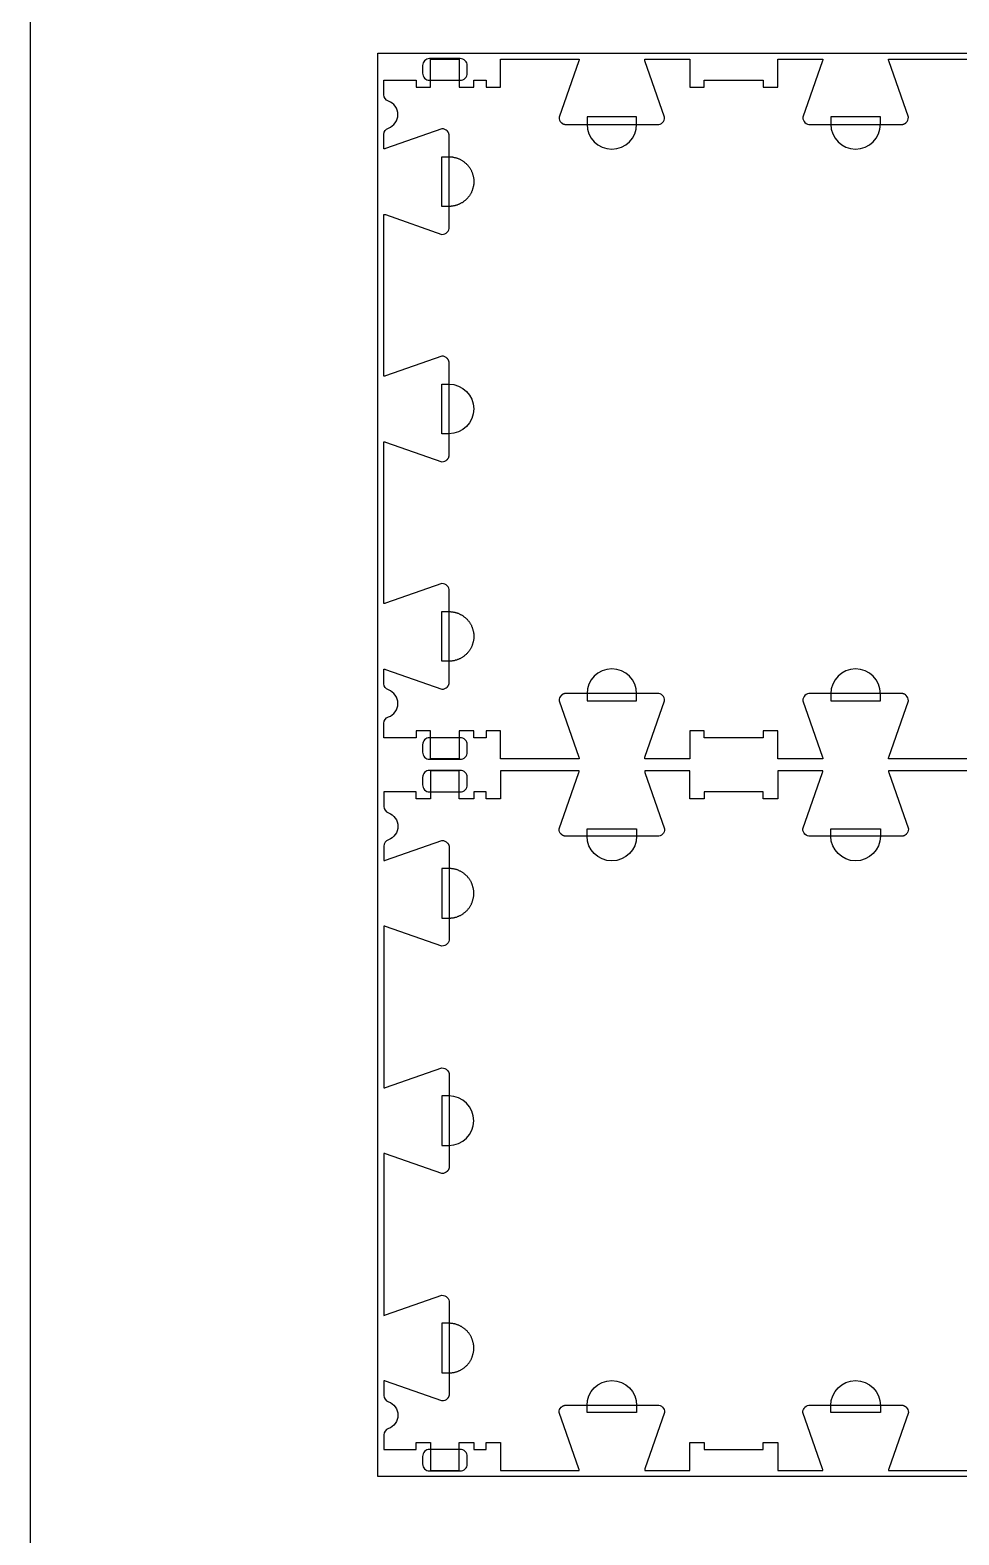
# Model space of a CAD drawing. Extents: x 0 to 4485, y 0 to 10771.
# Drawn here: x 0 to 796, y 5619 to 6909 of the extents above; entities that cross this region are included whole.
import ezdxf

# ---------------------------------------------------------------- set-up
doc = ezdxf.new("R2010")
doc.units = 0
for name, color, linetype in [('0_SHEET_SPRUCEPLY_2440X122', 1, 'CONTINUOUS'), ('4_ANYTOOL_CUTTHROUGH_OUTSI', 5, 'CONTINUOUS'), ('5_ANYTOOL_HALF_MILL_9MM_IN', 3, 'CONTINUOUS'), ('DONOTCUT', 7, 'CONTINUOUS')]:
    doc.layers.add(name, color=color, linetype=linetype)

msp = doc.modelspace()

# ---------------------------------------------------------------- linework, layer by layer
at = {"layer": '0_SHEET_SPRUCEPLY_2440X122'}
msp.add_lwpolyline([(2737.9, 6889.4), (2737.9, 5669.4), (297.9, 5669.4), (297.9, 6889.4)], close=True, dxfattribs=at)
at = {"layer": '4_ANYTOOL_CUTTHROUGH_OUTSI', "color": 5}
for points in [[(802.7, 6284.7), (735.5, 6284.7), (735.5, 6284.7, -0.061485), (735.7, 6286.1), (752.6, 6334.3), (752.6, 6334.4), (752.6, 6334.4), (752.6, 6334.4, 0.198912), (750.8, 6338.8), (750.7, 6338.9), (750.6, 6339), (750.5, 6339.1), (750.4, 6339.2), (750.3, 6339.3), (750.1, 6339.4), (750, 6339.5), (749.9, 6339.6), (749.7, 6339.7), (749.6, 6339.8), (749.5, 6339.9), (749.3, 6339.9), (749.2, 6340), (749.1, 6340.1), (748.9, 6340.1), (748.8, 6340.2), (748.6, 6340.3), (748.5, 6340.3), (748.4, 6340.4), (748.2, 6340.4), (748.1, 6340.4), (747.9, 6340.5), (747.8, 6340.5), (747.6, 6340.6), (747.5, 6340.6), (747.3, 6340.6), (747.1, 6340.6), (747, 6340.6), (746.8, 6340.7), (746.7, 6340.7), (746.5, 6340.7), (746.4, 6340.7), (668.4, 6340.7, 0.414214), (662.1, 6334.4), (662.1, 6334.4), (662.2, 6334.3), (679.1, 6286.1), (679.1, 6286.1, -0.061485), (679.3, 6284.7), (640.7, 6284.7), (640.7, 6308.7), (640.4, 6308.7), (628.2, 6308.7), (628.2, 6302.7), (577.7, 6302.7), (577.7, 6308.7), (565.2, 6308.7), (565.2, 6284.7), (526.6, 6284.7), (526.6, 6284.7, -0.061485), (526.8, 6286.1), (543.7, 6334.3), (543.7, 6334.4), (543.7, 6334.4), (543.7, 6334.4, 0.414214), (537.5, 6340.7), (459.5, 6340.7), (459.3, 6340.7), (459.2, 6340.7), (459, 6340.7), (458.9, 6340.6), (458.7, 6340.6), (458.6, 6340.6), (458.4, 6340.6), (458.3, 6340.6), (458.1, 6340.5), (458, 6340.5), (457.8, 6340.4), (457.7, 6340.4), (457.5, 6340.4), (457.4, 6340.3), (457.2, 6340.3), (457.1, 6340.2), (457, 6340.1), (456.8, 6340.1), (456.7, 6340), (456.5, 6339.9), (456.4, 6339.9), (456.3, 6339.8), (456.1, 6339.7), (456, 6339.6), (455.9, 6339.5), (455.8, 6339.4), (455.6, 6339.3), (455.5, 6339.2), (455.4, 6339.1), (455.3, 6339), (455.2, 6338.9), (455.1, 6338.8, 0.198912), (453.2, 6334.4), (453.2, 6334.4), (453.3, 6334.3), (470.2, 6286.1), (470.2, 6286.1, -0.061485), (470.4, 6284.7), (403.2, 6284.7), (403.2, 6308.7), (390.7, 6308.7), (390.7, 6302.7), (380.2, 6302.7), (380.2, 6308.7), (367.7, 6308.7), (367.7, 6284.7), (343.2, 6284.7), (343.2, 6308.7), (330.7, 6308.7), (330.7, 6302.7), (303.2, 6302.7), (303.2, 6315.1), (303.2, 6315.1, -0.317837), (307, 6320.5, 0.707107), (307, 6343.6, -0.317837), (303.2, 6349), (303.2, 6361.4, -0.061485), (304.6, 6361.2), (352.9, 6344.3), (352.9, 6344.3), (352.9, 6344.3), (352.9, 6344.3, 0.198912), (357.4, 6346.1), (357.5, 6346.2), (357.6, 6346.3), (357.7, 6346.4), (357.8, 6346.5), (357.9, 6346.7), (358, 6346.8), (358, 6346.9), (358.1, 6347), (358.2, 6347.2), (358.3, 6347.3), (358.4, 6347.4), (358.5, 6347.6), (358.5, 6347.7), (358.6, 6347.8), (358.7, 6348), (358.7, 6348.1), (358.8, 6348.3), (358.8, 6348.4), (358.9, 6348.6), (358.9, 6348.7), (359, 6348.9), (359, 6349), (359, 6349.2), (359.1, 6349.3), (359.1, 6349.5), (359.1, 6349.6), (359.1, 6349.8), (359.2, 6349.9), (359.2, 6350.1), (359.2, 6350.2), (359.2, 6350.4), (359.2, 6350.5), (359.2, 6428.5, 0.414214), (352.9, 6434.8), (352.9, 6434.8), (352.9, 6434.8), (304.6, 6417.9), (304.6, 6417.9, -0.061485), (303.2, 6417.6), (303.2, 6556.3, -0.061485), (304.6, 6556.1), (352.9, 6539.2), (352.9, 6539.2), (352.9, 6539.2), (352.9, 6539.2, 0.198912), (357.4, 6541), (357.5, 6541.1), (357.6, 6541.2), (357.7, 6541.3), (357.8, 6541.4), (357.9, 6541.6), (358, 6541.7), (358, 6541.8), (358.1, 6541.9), (358.2, 6542.1), (358.3, 6542.2), (358.4, 6542.3), (358.5, 6542.5), (358.5, 6542.6), (358.6, 6542.7), (358.7, 6542.9), (358.7, 6543), (358.8, 6543.2), (358.8, 6543.3), (358.9, 6543.5), (358.9, 6543.6), (359, 6543.8), (359, 6543.9), (359, 6544.1), (359.1, 6544.2), (359.1, 6544.4), (359.1, 6544.5), (359.1, 6544.7), (359.2, 6544.8), (359.2, 6545), (359.2, 6545.1), (359.2, 6545.3), (359.2, 6545.4), (359.2, 6623.4), (359.2, 6623.6), (359.2, 6623.7), (359.2, 6623.9), (359.2, 6624), (359.1, 6624.2), (359.1, 6624.3), (359.1, 6624.5), (359.1, 6624.6), (359, 6624.8), (359, 6624.9), (359, 6625.1), (358.9, 6625.2), (358.9, 6625.4), (358.8, 6625.5), (358.8, 6625.7), (358.7, 6625.8), (358.7, 6626), (358.6, 6626.1), (358.5, 6626.2), (358.5, 6626.4), (358.4, 6626.5), (358.3, 6626.6), (358.2, 6626.8), (358.1, 6626.9), (358, 6627), (358, 6627.2), (357.9, 6627.3), (357.8, 6627.4), (357.7, 6627.5), (357.6, 6627.6), (357.5, 6627.7), (357.4, 6627.8, 0.198912), (352.9, 6629.7), (352.9, 6629.7), (352.9, 6629.7), (304.6, 6612.8), (304.6, 6612.8, -0.061485), (303.2, 6612.5), (303.2, 6751.2, -0.061485), (304.6, 6751), (352.9, 6734.1), (352.9, 6734.1), (352.9, 6734.1), (352.9, 6734.1, 0.414214), (359.2, 6740.3), (359.2, 6818.3), (359.2, 6818.5), (359.2, 6818.6), (359.2, 6818.8), (359.2, 6818.9), (359.1, 6819.1), (359.1, 6819.2), (359.1, 6819.4), (359.1, 6819.5), (359, 6819.7), (359, 6819.8), (359, 6820), (358.9, 6820.1), (358.9, 6820.3), (358.8, 6820.4), (358.8, 6820.6), (358.7, 6820.7), (358.7, 6820.9), (358.6, 6821), (358.5, 6821.1), (358.5, 6821.3), (358.4, 6821.4), (358.3, 6821.5), (358.2, 6821.7), (358.1, 6821.8), (358, 6821.9), (358, 6822.1), (357.9, 6822.2), (357.8, 6822.3), (357.7, 6822.4), (357.6, 6822.5), (357.5, 6822.6), (357.4, 6822.7, 0.198912), (352.9, 6824.6), (352.9, 6824.6), (352.9, 6824.6), (304.6, 6807.7), (304.6, 6807.7, -0.061485), (303.2, 6807.4), (303.2, 6819.8, -0.317837), (307, 6825.2, 0.707107), (307, 6848.3, -0.317837), (303.2, 6853.8), (303.2, 6866.2), (330.7, 6866.2), (330.7, 6860.2), (330.9, 6860.2), (342.9, 6860.2), (343.2, 6860.2), (343.2, 6884.2), (367.7, 6884.2), (367.7, 6860.2), (380.2, 6860.2), (380.2, 6866.2), (390.7, 6866.2), (390.7, 6860.2), (403.2, 6860.2), (403.2, 6884.2), (470.4, 6884.2), (470.4, 6884.2, -0.061485), (470.2, 6882.8), (453.3, 6834.5), (453.2, 6834.5), (453.2, 6834.4), (453.2, 6834.4, 0.198912), (455.1, 6830), (455.2, 6829.9), (455.3, 6829.8), (455.4, 6829.7), (455.5, 6829.6), (455.6, 6829.5), (455.8, 6829.4), (455.9, 6829.3), (456, 6829.2), (456.1, 6829.1), (456.3, 6829.1), (456.4, 6829), (456.5, 6828.9), (456.7, 6828.8), (456.8, 6828.8), (457, 6828.7), (457.1, 6828.6), (457.2, 6828.6), (457.4, 6828.5), (457.5, 6828.5), (457.7, 6828.4), (457.8, 6828.4), (458, 6828.4), (458.1, 6828.3), (458.3, 6828.3), (458.4, 6828.3), (458.6, 6828.2), (458.7, 6828.2), (458.9, 6828.2), (459, 6828.2), (459.2, 6828.2), (459.3, 6828.2), (459.5, 6828.2), (537.5, 6828.2, 0.414214), (543.7, 6834.4), (543.7, 6834.5), (543.7, 6834.5), (526.8, 6882.8), (526.8, 6882.8, -0.061485), (526.6, 6884.2), (565.2, 6884.2), (565.2, 6860.2), (577.7, 6860.2), (577.7, 6866.2), (628.2, 6866.2), (628.2, 6860.2), (640.7, 6860.2), (640.7, 6884.2), (679.3, 6884.2), (679.3, 6884.2, -0.061485), (679.1, 6882.8), (662.2, 6834.5), (662.1, 6834.5), (662.1, 6834.4), (662.1, 6834.4, 0.414214), (668.4, 6828.2), (746.4, 6828.2), (746.5, 6828.2), (746.7, 6828.2), (746.8, 6828.2), (747, 6828.2), (747.1, 6828.2), (747.3, 6828.2), (747.5, 6828.3), (747.6, 6828.3), (747.8, 6828.3), (747.9, 6828.4), (748.1, 6828.4), (748.2, 6828.4), (748.4, 6828.5), (748.5, 6828.5), (748.6, 6828.6), (748.8, 6828.6), (748.9, 6828.7), (749.1, 6828.8), (749.2, 6828.8), (749.3, 6828.9), (749.5, 6829), (749.6, 6829.1), (749.7, 6829.1), (749.9, 6829.2), (750, 6829.3), (750.1, 6829.4), (750.3, 6829.5), (750.4, 6829.6), (750.5, 6829.7), (750.6, 6829.8), (750.7, 6829.9), (750.8, 6830, 0.198912), (752.6, 6834.4), (752.6, 6834.5), (752.6, 6834.5), (735.7, 6882.8), (735.7, 6882.8, -0.061485), (735.5, 6884.2), (752.9, 6884.2), (802.7, 6884.2)], [(802.7, 6274.2), (735.5, 6274.2), (735.5, 6274.2, 0.061485), (735.7, 6272.8), (752.6, 6224.5), (752.6, 6224.5), (752.6, 6224.4), (752.6, 6224.4, -0.198912), (750.8, 6220), (750.7, 6219.9), (750.6, 6219.8), (750.5, 6219.7), (750.4, 6219.6), (750.3, 6219.5), (750.1, 6219.4), (750, 6219.3), (749.9, 6219.2), (749.7, 6219.1), (749.6, 6219.1), (749.5, 6219), (749.3, 6218.9), (749.2, 6218.8), (749.1, 6218.8), (748.9, 6218.7), (748.8, 6218.6), (748.6, 6218.6), (748.5, 6218.5), (748.4, 6218.5), (748.2, 6218.4), (748.1, 6218.4), (747.9, 6218.4), (747.8, 6218.3), (747.6, 6218.3), (747.5, 6218.3), (747.3, 6218.2), (747.1, 6218.2), (747, 6218.2), (746.8, 6218.2), (746.7, 6218.2), (746.5, 6218.2), (746.4, 6218.2), (668.4, 6218.2, -0.414214), (662.1, 6224.4), (662.1, 6224.5), (662.2, 6224.5), (679.1, 6272.8), (679.1, 6272.8, 0.061485), (679.3, 6274.2), (640.7, 6274.2), (640.7, 6250.4), (640.7, 6250.2), (628.2, 6250.2), (628.2, 6256.2), (577.7, 6256.2), (577.7, 6250.2), (565.2, 6250.2), (565.2, 6274.2), (526.6, 6274.2), (526.6, 6274.2, 0.061485), (526.8, 6272.8), (543.7, 6224.5), (543.7, 6224.5), (543.7, 6224.4), (543.7, 6224.4, -0.414214), (537.5, 6218.2), (459.5, 6218.2), (459.3, 6218.2), (459.2, 6218.2), (459, 6218.2), (458.9, 6218.2), (458.7, 6218.2), (458.6, 6218.2), (458.4, 6218.3), (458.3, 6218.3), (458.1, 6218.3), (458, 6218.4), (457.8, 6218.4), (457.7, 6218.4), (457.5, 6218.5), (457.4, 6218.5), (457.2, 6218.6), (457.1, 6218.6), (457, 6218.7), (456.8, 6218.8), (456.7, 6218.8), (456.5, 6218.9), (456.4, 6219), (456.3, 6219.1), (456.1, 6219.1), (456, 6219.2), (455.9, 6219.3), (455.8, 6219.4), (455.6, 6219.5), (455.5, 6219.6), (455.4, 6219.7), (455.3, 6219.8), (455.2, 6219.9), (455.1, 6220, -0.198912), (453.2, 6224.4), (453.2, 6224.5), (453.3, 6224.5), (470.2, 6272.8), (470.2, 6272.8, 0.061485), (470.4, 6274.2), (403.2, 6274.2), (403.2, 6250.2), (390.7, 6250.2), (390.7, 6256.2), (380.2, 6256.2), (380.2, 6250.2), (367.7, 6250.2), (367.7, 6274.2), (343.2, 6274.2), (343.2, 6250.2), (330.7, 6250.2), (330.7, 6256.2), (303.2, 6256.2), (303.2, 6243.8), (303.2, 6243.8, 0.317837), (307, 6238.3, -0.707107), (307, 6215.2, 0.317837), (303.2, 6209.8), (303.2, 6197.4, 0.061485), (304.6, 6197.7), (352.9, 6214.6), (352.9, 6214.6), (352.9, 6214.6), (352.9, 6214.6, -0.198912), (357.4, 6212.7), (357.5, 6212.6), (357.6, 6212.5), (357.7, 6212.4), (357.8, 6212.3), (357.9, 6212.2), (358, 6212.1), (358, 6211.9), (358.1, 6211.8), (358.2, 6211.7), (358.3, 6211.5), (358.4, 6211.4), (358.5, 6211.3), (358.5, 6211.1), (358.6, 6211), (358.7, 6210.9), (358.7, 6210.7), (358.8, 6210.6), (358.8, 6210.4), (358.9, 6210.3), (358.9, 6210.1), (359, 6210), (359, 6209.8), (359, 6209.7), (359.1, 6209.5), (359.1, 6209.4), (359.1, 6209.2), (359.1, 6209.1), (359.2, 6208.9), (359.2, 6208.8), (359.2, 6208.6), (359.2, 6208.5), (359.2, 6208.3), (359.2, 6130.3, -0.414214), (352.9, 6124.1), (352.9, 6124.1), (352.9, 6124.1), (304.6, 6141), (304.6, 6141, 0.061485), (303.2, 6141.2), (303.2, 6002.5, 0.061485), (304.6, 6002.8), (352.9, 6019.7), (352.9, 6019.7), (352.9, 6019.7), (352.9, 6019.7, -0.198912), (357.4, 6017.8), (357.5, 6017.7), (357.6, 6017.6), (357.7, 6017.5), (357.8, 6017.4), (357.9, 6017.3), (358, 6017.2), (358, 6017), (358.1, 6016.9), (358.2, 6016.8), (358.3, 6016.6), (358.4, 6016.5), (358.5, 6016.4), (358.5, 6016.2), (358.6, 6016.1), (358.7, 6016), (358.7, 6015.8), (358.8, 6015.7), (358.8, 6015.5), (358.9, 6015.4), (358.9, 6015.2), (359, 6015.1), (359, 6014.9), (359, 6014.8), (359.1, 6014.6), (359.1, 6014.5), (359.1, 6014.3), (359.1, 6014.2), (359.2, 6014), (359.2, 6013.9), (359.2, 6013.7), (359.2, 6013.6), (359.2, 6013.4), (359.2, 5935.4), (359.2, 5935.3), (359.2, 5935.1), (359.2, 5935), (359.2, 5934.8), (359.1, 5934.7), (359.1, 5934.5), (359.1, 5934.4), (359.1, 5934.2), (359, 5934.1), (359, 5933.9), (359, 5933.8), (358.9, 5933.6), (358.9, 5933.5), (358.8, 5933.3), (358.8, 5933.2), (358.7, 5933), (358.7, 5932.9), (358.6, 5932.7), (358.5, 5932.6), (358.5, 5932.5), (358.4, 5932.3), (358.3, 5932.2), (358.2, 5932.1), (358.1, 5931.9), (358, 5931.8), (358, 5931.7), (357.9, 5931.6), (357.8, 5931.4), (357.7, 5931.3), (357.6, 5931.2), (357.5, 5931.1), (357.4, 5931, -0.198912), (352.9, 5929.2), (352.9, 5929.2), (352.9, 5929.2), (304.6, 5946.1), (304.6, 5946.1, 0.061485), (303.2, 5946.3), (303.2, 5807.6, 0.061485), (304.6, 5807.9), (352.9, 5824.8), (352.9, 5824.8), (352.9, 5824.8), (352.9, 5824.8, -0.414214), (359.2, 5818.5), (359.2, 5740.5), (359.2, 5740.4), (359.2, 5740.2), (359.2, 5740.1), (359.2, 5739.9), (359.1, 5739.8), (359.1, 5739.6), (359.1, 5739.5), (359.1, 5739.3), (359, 5739.2), (359, 5739), (359, 5738.9), (358.9, 5738.7), (358.9, 5738.6), (358.8, 5738.4), (358.8, 5738.3), (358.7, 5738.1), (358.7, 5738), (358.6, 5737.8), (358.5, 5737.7), (358.5, 5737.6), (358.4, 5737.4), (358.3, 5737.3), (358.2, 5737.2), (358.1, 5737), (358, 5736.9), (358, 5736.8), (357.9, 5736.7), (357.8, 5736.5), (357.7, 5736.4), (357.6, 5736.3), (357.5, 5736.2), (357.4, 5736.1, -0.198912), (352.9, 5734.3), (352.9, 5734.3), (352.9, 5734.3), (304.6, 5751.2), (304.6, 5751.2, 0.061485), (303.2, 5751.4), (303.2, 5739, 0.317837), (307, 5733.6, -0.707107), (307, 5710.5, 0.317837), (303.2, 5705.1), (303.2, 5692.7), (330.7, 5692.7), (330.7, 5698.7), (330.9, 5698.7), (342.9, 5698.7), (343.2, 5698.7), (343.2, 5674.7), (367.7, 5674.7), (367.7, 5698.7), (380.2, 5698.7), (380.2, 5692.7), (390.7, 5692.7), (390.7, 5698.7), (390.9, 5698.7), (402.9, 5698.7), (403.2, 5698.7), (403.2, 5674.7), (403.2, 5674.7), (470.4, 5674.7, 0.061485), (470.2, 5676.1), (453.3, 5724.3), (453.2, 5724.4), (453.2, 5724.4), (453.2, 5724.4, -0.198912), (455.1, 5728.8), (455.2, 5728.9), (455.3, 5729), (455.4, 5729.1), (455.5, 5729.2), (455.6, 5729.3), (455.8, 5729.4), (455.9, 5729.5), (456, 5729.6), (456.1, 5729.7), (456.3, 5729.8), (456.4, 5729.9), (456.5, 5729.9), (456.7, 5730), (456.8, 5730.1), (457, 5730.1), (457.1, 5730.2), (457.2, 5730.3), (457.4, 5730.3), (457.5, 5730.4), (457.7, 5730.4), (457.8, 5730.4), (458, 5730.5), (458.1, 5730.5), (458.3, 5730.6), (458.4, 5730.6), (458.6, 5730.6), (458.7, 5730.6), (458.9, 5730.6), (459, 5730.7), (459.2, 5730.7), (459.3, 5730.7), (459.5, 5730.7), (537.5, 5730.7, -0.414214), (543.7, 5724.4), (543.7, 5724.4), (543.7, 5724.3), (526.8, 5676.1), (526.8, 5676.1, 0.061485), (526.6, 5674.7), (565.2, 5674.7), (565.2, 5698.7), (577.7, 5698.7), (577.7, 5692.7), (628.2, 5692.7), (628.2, 5698.7), (640.4, 5698.7), (640.7, 5698.7), (640.7, 5674.7), (679.3, 5674.7), (679.3, 5674.7, 0.061485), (679.1, 5676.1), (662.2, 5724.3), (662.1, 5724.4), (662.1, 5724.4), (662.1, 5724.4, -0.414214), (668.4, 5730.7), (746.4, 5730.7), (746.5, 5730.7), (746.7, 5730.7), (746.8, 5730.7), (747, 5730.6), (747.1, 5730.6), (747.3, 5730.6), (747.5, 5730.6), (747.6, 5730.6), (747.8, 5730.5), (747.9, 5730.5), (748.1, 5730.4), (748.2, 5730.4), (748.4, 5730.4), (748.5, 5730.3), (748.6, 5730.3), (748.8, 5730.2), (748.9, 5730.1), (749.1, 5730.1), (749.2, 5730), (749.3, 5729.9), (749.5, 5729.9), (749.6, 5729.8), (749.7, 5729.7), (749.9, 5729.6), (750, 5729.5), (750.1, 5729.4), (750.3, 5729.3), (750.4, 5729.2), (750.5, 5729.1), (750.6, 5729), (750.7, 5728.9), (750.8, 5728.8, -0.198912), (752.6, 5724.4), (752.6, 5724.4), (752.6, 5724.3), (735.7, 5676.1), (735.7, 5676.1, 0.061485), (735.5, 5674.7), (752.9, 5674.7), (802.7, 5674.7)]]:
    msp.add_lwpolyline(points, format="xyb", dxfattribs=at)
at = {"layer": '5_ANYTOOL_HALF_MILL_9MM_IN'}
for points in [[(342.3, 6884.7, 0.414214), (336.3, 6878.7), (336.3, 6872.2, 0.414214), (342.3, 6866.2), (368.6, 6866.2, 0.414214), (374.6, 6872.2), (374.6, 6878.7, 0.414214), (368.6, 6884.7)], [(477.2, 6828.4, 1), (519.7, 6828.4), (519.7, 6828.7), (519.7, 6834.7), (477.2, 6834.7), (477.2, 6828.7), (477.2, 6828.4)], [(686.1, 6828.4, 1), (728.6, 6828.4), (728.6, 6828.7), (728.6, 6834.7), (686.1, 6834.7), (686.1, 6828.7), (686.1, 6828.4)], [(358.9, 6605.7, -1), (358.9, 6563.2), (358.7, 6563.2), (352.7, 6563.2), (352.7, 6605.7), (358.7, 6605.7), (358.9, 6605.7)], [(519.7, 6340.4, 1), (477.2, 6340.4), (477.2, 6340.2), (477.2, 6334.2), (519.7, 6334.2), (519.7, 6340.2), (519.7, 6340.4)], [(728.6, 6340.4, 1), (686.1, 6340.4), (686.1, 6340.2), (686.1, 6334.2), (728.6, 6334.2), (728.6, 6340.2), (728.6, 6340.4)], [(342.3, 6302.7, 0.414214), (336.3, 6296.7), (336.3, 6290.2, 0.414214), (342.3, 6284.2), (368.6, 6284.2, 0.414214), (374.6, 6290.2), (374.6, 6296.7, 0.414214), (368.6, 6302.7)], [(342.3, 6274.7, 0.414214), (336.3, 6268.7), (336.3, 6262.2, 0.414214), (342.3, 6256.2), (368.6, 6256.2, 0.414214), (374.6, 6262.2), (374.6, 6268.7, 0.414214), (368.6, 6274.7)], [(519.7, 6218.4, -1), (477.2, 6218.4), (477.2, 6218.7), (477.2, 6224.7), (519.7, 6224.7), (519.7, 6218.7), (519.7, 6218.4)], [(728.6, 6218.4, -1), (686.1, 6218.4), (686.1, 6218.7), (686.1, 6224.7), (728.6, 6224.7), (728.6, 6218.7), (728.6, 6218.4)], [(358.9, 5953.2, 1), (358.9, 5995.7), (358.7, 5995.7), (352.7, 5995.7), (352.7, 5953.2), (358.7, 5953.2), (358.9, 5953.2)], [(477.2, 5730.4, -1), (519.7, 5730.4), (519.7, 5730.2), (519.7, 5724.2), (477.2, 5724.2), (477.2, 5730.2), (477.2, 5730.4)], [(686.1, 5730.4, -1), (728.6, 5730.4), (728.6, 5730.2), (728.6, 5724.2), (686.1, 5724.2), (686.1, 5730.2), (686.1, 5730.4)], [(342.3, 5692.7, 0.414214), (336.3, 5686.7), (336.3, 5680.2, 0.414214), (342.3, 5674.2), (368.6, 5674.2, 0.414214), (374.6, 5680.2), (374.6, 5686.7, 0.414214), (368.6, 5692.7)]]:
    msp.add_lwpolyline(points, format="xyb", close=True, dxfattribs=at)
for points in [[(358.9, 6800.6), (359.4, 6800.6), (359.9, 6800.6), (360.4, 6800.5), (360.9, 6800.5), (361.3, 6800.4), (361.8, 6800.4), (362.3, 6800.3), (362.8, 6800.2), (363.3, 6800.1), (363.8, 6800), (364.3, 6799.9), (364.8, 6799.8), (365.3, 6799.6), (365.8, 6799.4), (366.3, 6799.3), (366.8, 6799.1), (367.3, 6798.9), (367.7, 6798.7), (368.2, 6798.4), (368.7, 6798.2), (369.2, 6797.9), (369.6, 6797.7), (370.1, 6797.4), (370.6, 6797.1), (371, 6796.8), (371.5, 6796.5), (371.9, 6796.2), (372.3, 6795.8), (372.8, 6795.5), (373.2, 6795.1), (373.6, 6794.7), (374, 6794.3), (374.4, 6794), (374.7, 6793.6), (375.1, 6793.1), (375.4, 6792.7), (375.8, 6792.3), (376.1, 6791.8), (376.4, 6791.4), (376.7, 6791), (377, 6790.5), (377.3, 6790), (377.6, 6789.6), (377.8, 6789.1), (378.1, 6788.6), (378.3, 6788.1), (378.5, 6787.6), (378.7, 6787.1), (378.9, 6786.7), (379.1, 6786.2), (379.2, 6785.7), (379.4, 6785.2), (379.5, 6784.7), (379.6, 6784.2), (379.7, 6783.7), (379.8, 6783.2), (379.9, 6782.7), (380, 6782.2), (380.1, 6781.7), (380.1, 6781.2), (380.1, 6780.7), (380.2, 6780.3), (380.2, 6779.8), (380.2, 6779.3), (380.2, 6778.9), (380.2, 6778.4), (380.1, 6777.9), (380.1, 6777.4), (380.1, 6776.9), (380, 6776.4), (379.9, 6775.9), (379.8, 6775.5), (379.7, 6775), (379.6, 6774.5), (379.5, 6774), (379.4, 6773.5), (379.2, 6773), (379.1, 6772.5), (378.9, 6772), (378.7, 6771.5), (378.5, 6771), (378.3, 6770.5), (378.1, 6770), (377.8, 6769.6), (377.6, 6769.1), (377.3, 6768.6), (377, 6768.2), (376.7, 6767.7), (376.4, 6767.2), (376.1, 6766.8), (375.8, 6766.4), (375.4, 6765.9), (375.1, 6765.5), (374.7, 6765.1), (374.4, 6764.7), (374, 6764.3), (373.6, 6763.9), (373.2, 6763.5), (372.8, 6763.2), (372.3, 6762.8), (371.9, 6762.5), (371.5, 6762.2), (371, 6761.8), (370.6, 6761.5), (370.1, 6761.2), (369.6, 6761), (369.2, 6760.7), (368.7, 6760.4), (368.2, 6760.2), (367.7, 6760), (367.3, 6759.8), (366.8, 6759.6), (366.3, 6759.4), (365.8, 6759.2), (365.3, 6759), (364.8, 6758.9), (364.3, 6758.8), (363.8, 6758.6), (363.3, 6758.5), (362.8, 6758.4), (362.3, 6758.3), (361.8, 6758.3), (361.3, 6758.2), (360.9, 6758.2), (360.4, 6758.1), (359.9, 6758.1), (359.4, 6758.1), (358.9, 6758.1), (358.7, 6758.1), (352.7, 6758.1), (352.7, 6800.6), (358.7, 6800.6), (358.9, 6800.6)], [(358.9, 6410.8), (359.4, 6410.8), (359.9, 6410.8), (360.4, 6410.7), (360.9, 6410.7), (361.3, 6410.6), (361.8, 6410.6), (362.3, 6410.5), (362.8, 6410.4), (363.3, 6410.3), (363.8, 6410.2), (364.3, 6410.1), (364.8, 6410), (365.3, 6409.8), (365.8, 6409.6), (366.3, 6409.5), (366.8, 6409.3), (367.3, 6409.1), (367.7, 6408.9), (368.2, 6408.6), (368.7, 6408.4), (369.2, 6408.1), (369.6, 6407.9), (370.1, 6407.6), (370.6, 6407.3), (371, 6407), (371.5, 6406.7), (371.9, 6406.4), (372.3, 6406), (372.8, 6405.7), (373.2, 6405.3), (373.6, 6404.9), (374, 6404.5), (374.4, 6404.2), (374.7, 6403.8), (375.1, 6403.3), (375.4, 6402.9), (375.8, 6402.5), (376.1, 6402), (376.4, 6401.6), (376.7, 6401.2), (377, 6400.7), (377.3, 6400.2), (377.6, 6399.8), (377.8, 6399.3), (378.1, 6398.8), (378.3, 6398.3), (378.5, 6397.8), (378.7, 6397.3), (378.9, 6396.9), (379.1, 6396.4), (379.2, 6395.9), (379.4, 6395.4), (379.5, 6394.9), (379.6, 6394.4), (379.7, 6393.9), (379.8, 6393.4), (379.9, 6392.9), (380, 6392.4), (380.1, 6391.9), (380.1, 6391.4), (380.1, 6390.9), (380.2, 6390.5), (380.2, 6390), (380.2, 6389.5), (380.2, 6389.1), (380.2, 6388.6), (380.1, 6388.1), (380.1, 6387.6), (380.1, 6387.1), (380, 6386.6), (379.9, 6386.1), (379.8, 6385.7), (379.7, 6385.2), (379.6, 6384.7), (379.5, 6384.2), (379.4, 6383.7), (379.2, 6383.2), (379.1, 6382.7), (378.9, 6382.2), (378.7, 6381.7), (378.5, 6381.2), (378.3, 6380.7), (378.1, 6380.2), (377.8, 6379.8), (377.6, 6379.3), (377.3, 6378.8), (377, 6378.4), (376.7, 6377.9), (376.4, 6377.4), (376.1, 6377), (375.8, 6376.6), (375.4, 6376.1), (375.1, 6375.7), (374.7, 6375.3), (374.4, 6374.9), (374, 6374.5), (373.6, 6374.1), (373.2, 6373.7), (372.8, 6373.4), (372.3, 6373), (371.9, 6372.7), (371.5, 6372.4), (371, 6372), (370.6, 6371.7), (370.1, 6371.4), (369.6, 6371.2), (369.2, 6370.9), (368.7, 6370.6), (368.2, 6370.4), (367.7, 6370.2), (367.3, 6370), (366.8, 6369.8), (366.3, 6369.6), (365.8, 6369.4), (365.3, 6369.2), (364.8, 6369.1), (364.3, 6369), (363.8, 6368.8), (363.3, 6368.7), (362.8, 6368.6), (362.3, 6368.5), (361.8, 6368.5), (361.3, 6368.4), (360.9, 6368.4), (360.4, 6368.3), (359.9, 6368.3), (359.4, 6368.3), (358.9, 6368.3), (358.7, 6368.3), (352.7, 6368.3), (352.7, 6410.8), (358.7, 6410.8), (358.9, 6410.8)], [(358.9, 6148.1), (359.4, 6148.1), (359.9, 6148.1), (360.4, 6148.1), (360.9, 6148.2), (361.3, 6148.2), (361.8, 6148.3), (362.3, 6148.3), (362.8, 6148.4), (363.3, 6148.5), (363.8, 6148.6), (364.3, 6148.8), (364.8, 6148.9), (365.3, 6149), (365.8, 6149.2), (366.3, 6149.4), (366.8, 6149.6), (367.3, 6149.8), (367.7, 6150), (368.2, 6150.2), (368.7, 6150.4), (369.2, 6150.7), (369.6, 6151), (370.1, 6151.2), (370.6, 6151.5), (371, 6151.8), (371.5, 6152.2), (371.9, 6152.5), (372.3, 6152.8), (372.8, 6153.2), (373.2, 6153.5), (373.6, 6153.9), (374, 6154.3), (374.4, 6154.7), (374.7, 6155.1), (375.1, 6155.5), (375.4, 6155.9), (375.8, 6156.4), (376.1, 6156.8), (376.4, 6157.2), (376.7, 6157.7), (377, 6158.2), (377.3, 6158.6), (377.6, 6159.1), (377.8, 6159.6), (378.1, 6160), (378.3, 6160.5), (378.5, 6161), (378.7, 6161.5), (378.9, 6162), (379.1, 6162.5), (379.2, 6163), (379.4, 6163.5), (379.5, 6164), (379.6, 6164.5), (379.7, 6165), (379.8, 6165.5), (379.9, 6165.9), (380, 6166.4), (380.1, 6166.9), (380.1, 6167.4), (380.1, 6167.9), (380.2, 6168.4), (380.2, 6168.9), (380.2, 6169.3), (380.2, 6169.8), (380.2, 6170.3), (380.1, 6170.7), (380.1, 6171.2), (380.1, 6171.7), (380, 6172.2), (379.9, 6172.7), (379.8, 6173.2), (379.7, 6173.7), (379.6, 6174.2), (379.5, 6174.7), (379.4, 6175.2), (379.2, 6175.7), (379.1, 6176.2), (378.9, 6176.7), (378.7, 6177.1), (378.5, 6177.6), (378.3, 6178.1), (378.1, 6178.6), (377.8, 6179.1), (377.6, 6179.6), (377.3, 6180), (377, 6180.5), (376.7, 6181), (376.4, 6181.4), (376.1, 6181.8), (375.8, 6182.3), (375.4, 6182.7), (375.1, 6183.1), (374.7, 6183.6), (374.4, 6184), (374, 6184.3), (373.6, 6184.7), (373.2, 6185.1), (372.8, 6185.5), (372.3, 6185.8), (371.9, 6186.2), (371.5, 6186.5), (371, 6186.8), (370.6, 6187.1), (370.1, 6187.4), (369.6, 6187.7), (369.2, 6187.9), (368.7, 6188.2), (368.2, 6188.4), (367.7, 6188.7), (367.3, 6188.9), (366.8, 6189.1), (366.3, 6189.3), (365.8, 6189.4), (365.3, 6189.6), (364.8, 6189.8), (364.3, 6189.9), (363.8, 6190), (363.3, 6190.1), (362.8, 6190.2), (362.3, 6190.3), (361.8, 6190.4), (361.3, 6190.4), (360.9, 6190.5), (360.4, 6190.5), (359.9, 6190.6), (359.4, 6190.6), (358.9, 6190.6), (358.7, 6190.6), (352.7, 6190.6), (352.7, 6148.1), (358.7, 6148.1), (358.9, 6148.1)], [(358.9, 5758.3), (359.4, 5758.3), (359.9, 5758.3), (360.4, 5758.3), (360.9, 5758.4), (361.3, 5758.4), (361.8, 5758.5), (362.3, 5758.5), (362.8, 5758.6), (363.3, 5758.7), (363.8, 5758.8), (364.3, 5759), (364.8, 5759.1), (365.3, 5759.2), (365.8, 5759.4), (366.3, 5759.6), (366.8, 5759.8), (367.3, 5760), (367.7, 5760.2), (368.2, 5760.4), (368.7, 5760.6), (369.2, 5760.9), (369.6, 5761.2), (370.1, 5761.4), (370.6, 5761.7), (371, 5762), (371.5, 5762.4), (371.9, 5762.7), (372.3, 5763), (372.8, 5763.4), (373.2, 5763.7), (373.6, 5764.1), (374, 5764.5), (374.4, 5764.9), (374.7, 5765.3), (375.1, 5765.7), (375.4, 5766.1), (375.8, 5766.6), (376.1, 5767), (376.4, 5767.4), (376.7, 5767.9), (377, 5768.4), (377.3, 5768.8), (377.6, 5769.3), (377.8, 5769.8), (378.1, 5770.2), (378.3, 5770.7), (378.5, 5771.2), (378.7, 5771.7), (378.9, 5772.2), (379.1, 5772.7), (379.2, 5773.2), (379.4, 5773.7), (379.5, 5774.2), (379.6, 5774.7), (379.7, 5775.2), (379.8, 5775.7), (379.9, 5776.1), (380, 5776.6), (380.1, 5777.1), (380.1, 5777.6), (380.1, 5778.1), (380.2, 5778.6), (380.2, 5779.1), (380.2, 5779.5), (380.2, 5780), (380.2, 5780.5), (380.1, 5780.9), (380.1, 5781.4), (380.1, 5781.9), (380, 5782.4), (379.9, 5782.9), (379.8, 5783.4), (379.7, 5783.9), (379.6, 5784.4), (379.5, 5784.9), (379.4, 5785.4), (379.2, 5785.9), (379.1, 5786.4), (378.9, 5786.9), (378.7, 5787.3), (378.5, 5787.8), (378.3, 5788.3), (378.1, 5788.8), (377.8, 5789.3), (377.6, 5789.8), (377.3, 5790.2), (377, 5790.7), (376.7, 5791.2), (376.4, 5791.6), (376.1, 5792), (375.8, 5792.5), (375.4, 5792.9), (375.1, 5793.3), (374.7, 5793.8), (374.4, 5794.2), (374, 5794.5), (373.6, 5794.9), (373.2, 5795.3), (372.8, 5795.7), (372.3, 5796), (371.9, 5796.4), (371.5, 5796.7), (371, 5797), (370.6, 5797.3), (370.1, 5797.6), (369.6, 5797.9), (369.2, 5798.1), (368.7, 5798.4), (368.2, 5798.6), (367.7, 5798.9), (367.3, 5799.1), (366.8, 5799.3), (366.3, 5799.5), (365.8, 5799.6), (365.3, 5799.8), (364.8, 5800), (364.3, 5800.1), (363.8, 5800.2), (363.3, 5800.3), (362.8, 5800.4), (362.3, 5800.5), (361.8, 5800.6), (361.3, 5800.6), (360.9, 5800.7), (360.4, 5800.7), (359.9, 5800.8), (359.4, 5800.8), (358.9, 5800.8), (358.7, 5800.8), (352.7, 5800.8), (352.7, 5758.3), (358.7, 5758.3), (358.9, 5758.3)]]:
    msp.add_lwpolyline(points, close=True, dxfattribs=at)
at = {"layer": 'DONOTCUT'}
msp.add_lwpolyline([(0, 0), (3183.4, 0), (3183.4, 7593.4), (0, 7593.4)], close=True, dxfattribs=at)

doc.saveas('drawing.dxf')
